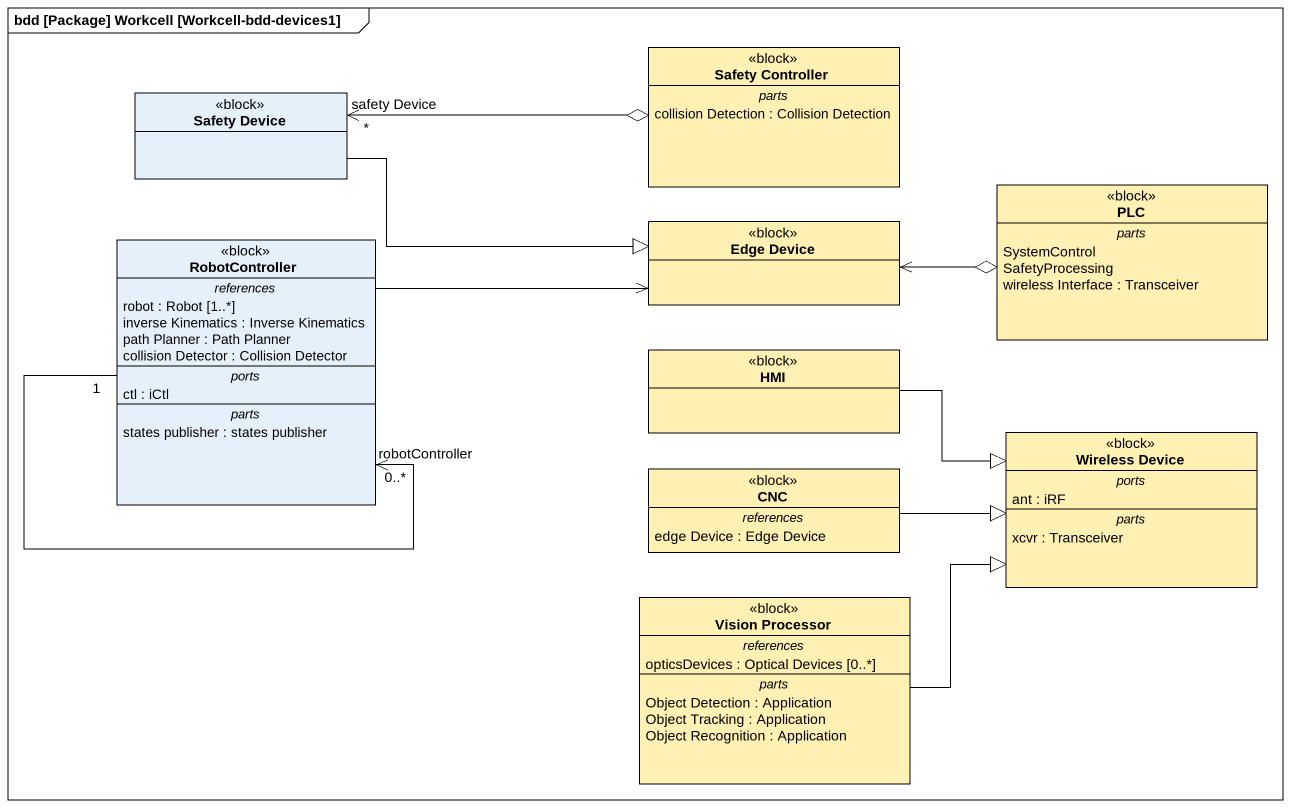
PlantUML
@startuml
mainframe bdd [Package] Workcell [Workcell-bdd-devices1]
hide circle
hide empty members
class "Safety Controller" as Safety_Controller <<block>> #FFF0B4 {
  -- parts --
  collision Detection : Collision Detection
}
class "Safety Device" as Safety_Device <<block>>
class "Edge Device" as Edge_Device <<block>> #FFF0B4
class PLC <<block>> #FFF0B4 {
  -- parts --
  SystemControl
  SafetyProcessing
  wireless Interface : Transceiver
}
class RobotController <<block>> {
  -- references --
  robot : Robot [1..*]
  inverse Kinematics : Inverse Kinematics
  path Planner : Path Planner
  collision Detector : Collision Detector
  -- ports --
  ctl : iCtl
  -- parts --
  states publisher : states publisher
}
class HMI <<block>> #FFF0B4
class CNC <<block>> #FFF0B4 {
  -- references --
  edge Device : Edge Device
}
class "Wireless Device" as Wireless_Device <<block>> #FFF0B4 {
  -- ports --
  ant : iRF
  -- parts --
  xcvr : Transceiver
}
class "Vision Processor" as Vision_Processor <<block>> #FFF0B4 {
  -- references --
  opticsDevices : Optical Devices [0..*]
  -- parts --
  Object Detection : Application
  Object Tracking : Application
  Object Recognition : Application
}
Safety_Controller o-left-> "safety Device\n*" Safety_Device
Safety_Device -right-|> Edge_Device
PLC o-left-> Edge_Device
RobotController -right-> Edge_Device
RobotController "1" --> "robotController\n0..*" RobotController
HMI -right-|> Wireless_Device
CNC -right-|> Wireless_Device
Vision_Processor -right-|> Wireless_Device
@enduml
